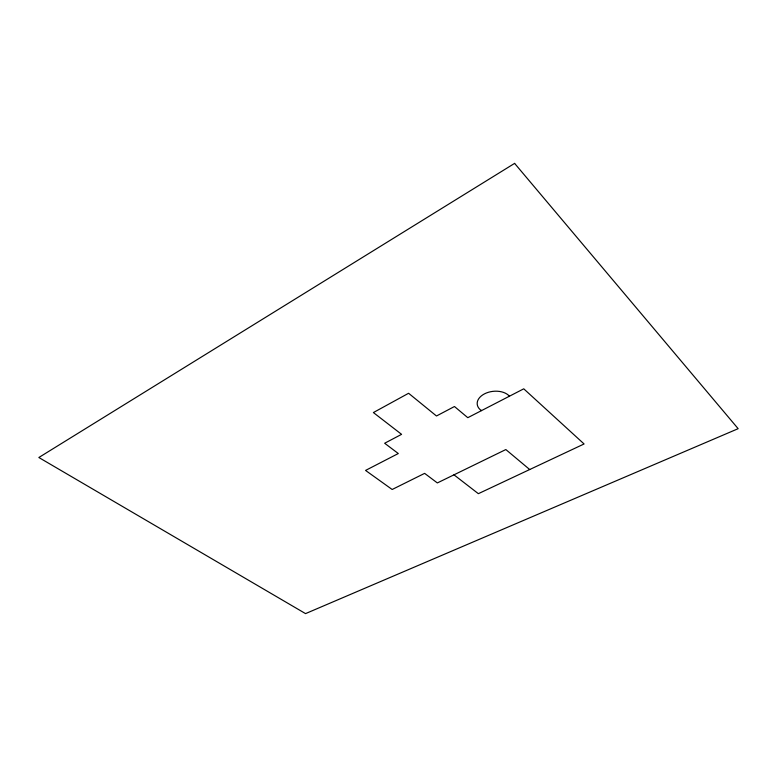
<?xml version="1.0" encoding="UTF-8"?>
<svg xmlns="http://www.w3.org/2000/svg" width="777" height="777" viewBox="0 0 777 777"><rect width="100%" height="100%" fill="white"/><g stroke="black" fill="none" stroke-linecap="round" stroke-linejoin="round"><path stroke-width="1.17" d="M453.972 474.825L478.36 493.677L584.081 443.968L523.756 388.821L467.793 417.686L454.467 406.517L436.48 415.986L408.595 393.269L373.387 412.558L401.583 434.343L384.654 443.249L398.3 453.535L365.559 470.425L392.162 489.491L424.63 473.368L437.344 482.935L505.837 449.553L529.7 469.531M509.401 395.92L509.44 396.202A17.22 11.179 -6 0 0 484.518 393.842A17.22 11.179 -6 0 0 481.458 410.635L481.439 410.353M514.607 163.384L38.85 457.507L305.546 613.616L738.15 428.681L514.607 163.384"/></g></svg>
